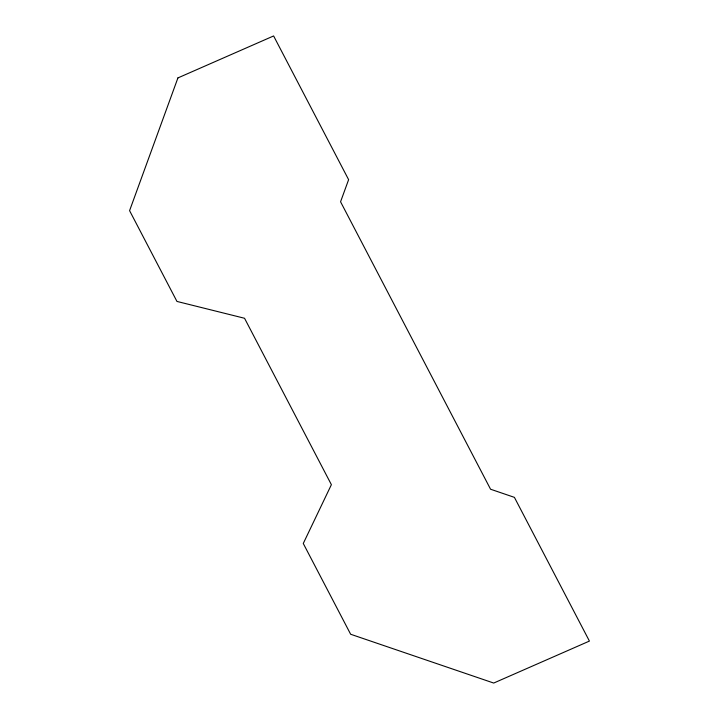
<?xml version="1.0" encoding="UTF-8"?>
<svg xmlns="http://www.w3.org/2000/svg" width="719" height="719" viewBox="0 0 719 719"><rect width="100%" height="100%" fill="white"/><g stroke="black" fill="none" stroke-linecap="round" stroke-linejoin="round"><path stroke-width="1.08" d="M177.917 77.922L129.582 210.658L176.955 301.432L244.541 318.265L331.387 484.678L303.274 543.483L350.647 634.248L493.719 683.05L589.418 641.078L514.409 497.359L490.565 489.226L340.563 201.787L348.616 179.669L273.615 35.95L177.917 77.922"/></g></svg>
